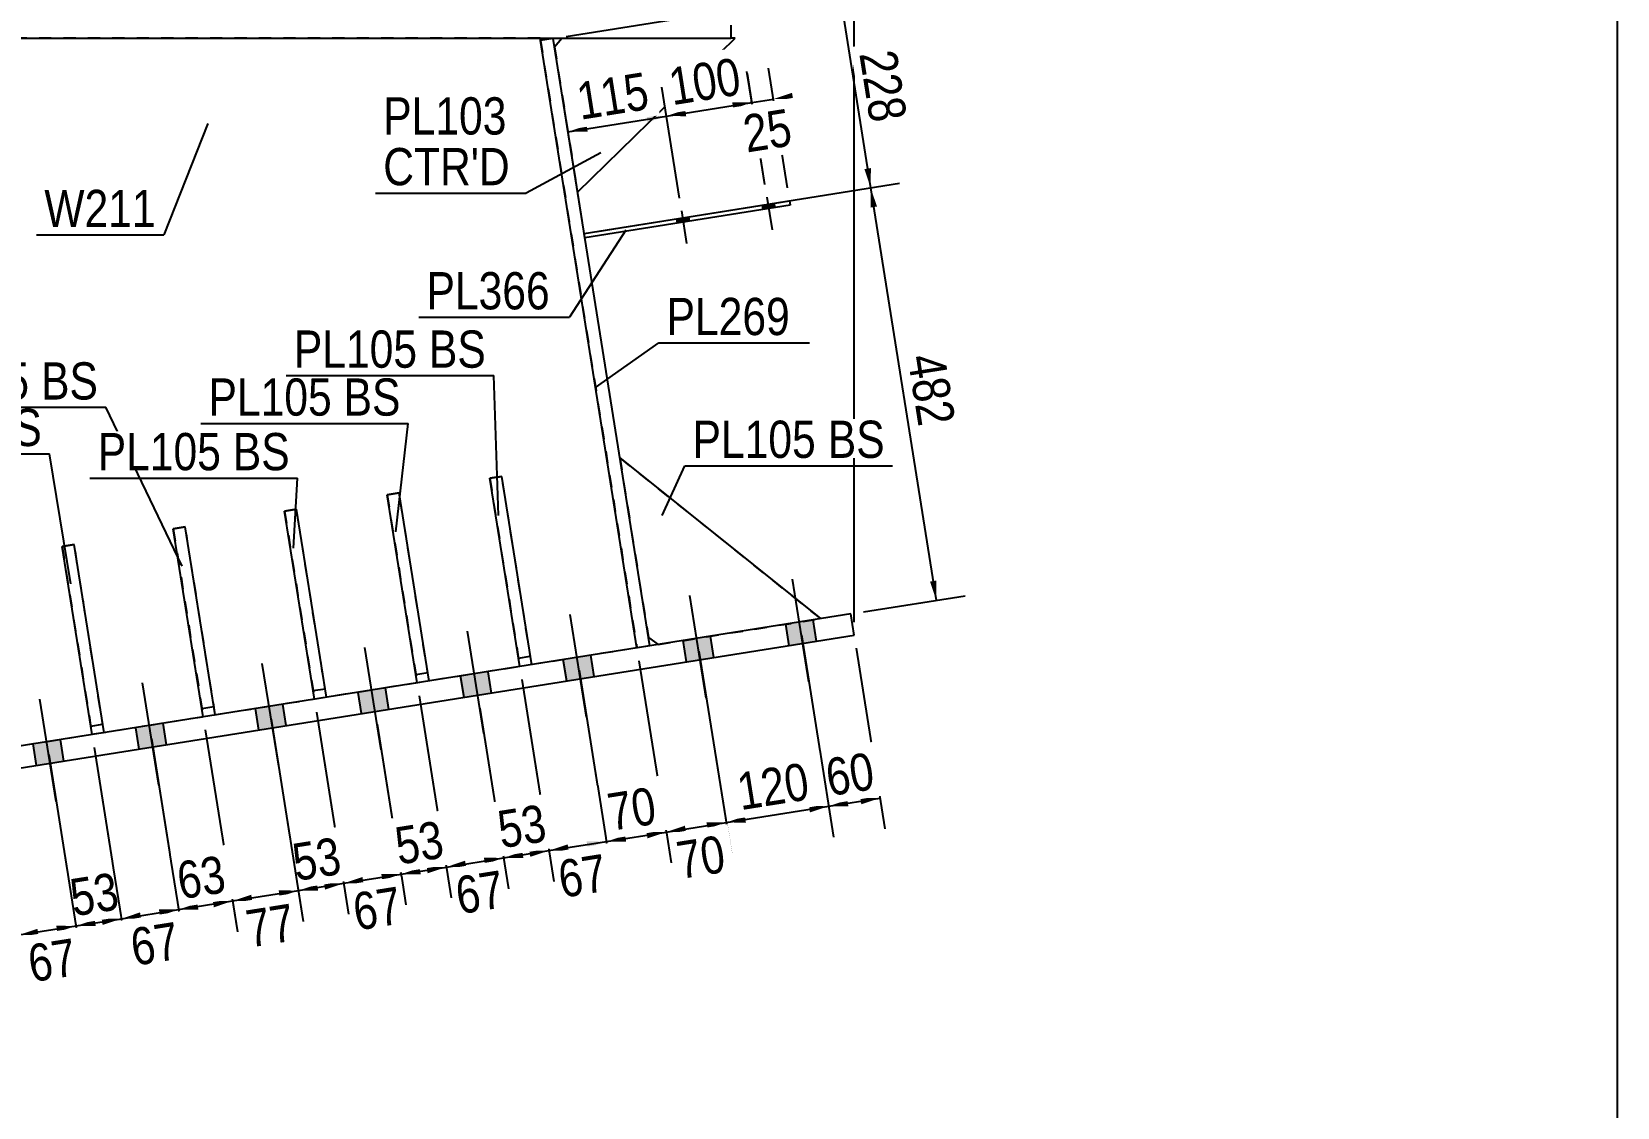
# Model space of a CAD drawing. Header units: millimetres. Extents: x -281 to 121, y -189 to 88.
# Drawn here: x -0.7 to 121.3, y -52.3 to 30.5 of the extents above; entities that cross this region are included whole.
import ezdxf

# ---------------------------------------------------------------- set-up
doc = ezdxf.new("R2010")
doc.units = ezdxf.units.MM
doc.linetypes.add('DXK_LINE_DOT1', pattern=[1.8814, 0.9407, -0.9407])
doc.styles.add('Arial Narrow', font='ARIALN.TTF', dxfattribs={"height": 0.2})

# ---------------------------------------------------------------- blocks, each defined once
blk = doc.blocks.new('Unknown-627303065-1211')
at = {"color": 5, "linetype": 'Continuous'}
blk.add_line((121.32, -189.44), (121.32, 87.56), dxfattribs=at)
blk = doc.blocks.new('Part-627303065-1892 - 1661')
at = {"color": 2, "linetype": 'Continuous'}
for p, q in [((18.72, -6.38), (19.64, -6.23)), ((21.03, -20.86), (18.72, -6.38)), ((21.95, -20.71), (19.64, -6.23))]:
    blk.add_line(p, q, dxfattribs=at)
blk = doc.blocks.new('Part-627303065-2165 - 1661')
at = {"color": 2, "linetype": 'Continuous'}
for p, q in [((39.5, 29.34), (40.07, 30)), ((41.28, 18.15), (53.4, 30)), ((53.4, 30), (53.08, 30))]:
    blk.add_line(p, q, dxfattribs=at)
at = {"color": 7, "linetype": 'DXK_LINE_DOT1'}
for p, q in [((39.5, 29.34), (41.28, 18.15)), ((40.07, 30), (53.08, 30))]:
    blk.add_line(p, q, dxfattribs=at)
blk = doc.blocks.new('Part-627303065-2241 - 1661')
at = {"color": 2, "linetype": 'Continuous'}
for p in [(53.08, 31), (-64.17, 30)]:
    blk.add_line(p, (53.08, 30), dxfattribs=at)
blk = doc.blocks.new('Bolt-627303065-1715 - 1661')
at = {"linetype": 'Continuous'}
for points in [[(59.41, -14.76), (57.3, -15.09), (57.56, -16.74), (59.67, -16.4)], [(59.41, -14.76), (57.3, -15.09), (57.56, -16.74), (59.67, -16.4)], [(59.41, -14.76), (57.3, -15.09), (57.56, -16.74), (59.67, -16.4)], [(59.41, -14.76), (57.3, -15.09), (57.56, -16.74), (59.67, -16.4)], [(51.51, -16.01), (49.4, -16.35), (49.66, -17.99), (51.77, -17.66)], [(51.51, -16.01), (49.4, -16.35), (49.66, -17.99), (51.77, -17.66)], [(51.51, -16.01), (49.4, -16.35), (49.66, -17.99), (51.77, -17.66)], [(51.51, -16.01), (49.4, -16.35), (49.66, -17.99), (51.77, -17.66)], [(42.29, -17.48), (40.18, -17.81), (40.45, -19.46), (42.55, -19.12)], [(42.29, -17.48), (40.18, -17.81), (40.45, -19.46), (42.55, -19.12)], [(42.29, -17.48), (40.18, -17.81), (40.45, -19.46), (42.55, -19.12)], [(42.29, -17.48), (40.18, -17.81), (40.45, -19.46), (42.55, -19.12)], [(34.39, -18.74), (32.28, -19.07), (32.55, -20.72), (34.65, -20.38)], [(34.39, -18.74), (32.28, -19.07), (32.55, -20.72), (34.65, -20.38)], [(34.39, -18.74), (32.28, -19.07), (32.55, -20.72), (34.65, -20.38)], [(34.39, -18.74), (32.28, -19.07), (32.55, -20.72), (34.65, -20.38)], [(26.49, -19.99), (24.38, -20.33), (24.65, -21.97), (26.75, -21.64)], [(26.49, -19.99), (24.38, -20.33), (24.65, -21.97), (26.75, -21.64)], [(26.49, -19.99), (24.38, -20.33), (24.65, -21.97), (26.75, -21.64)], [(26.49, -19.99), (24.38, -20.33), (24.65, -21.97), (26.75, -21.64)], [(18.59, -21.25), (16.48, -21.58), (16.74, -23.23), (18.85, -22.89)], [(18.59, -21.25), (16.48, -21.58), (16.74, -23.23), (18.85, -22.89)], [(18.59, -21.25), (16.48, -21.58), (16.74, -23.23), (18.85, -22.89)], [(18.59, -21.25), (16.48, -21.58), (16.74, -23.23), (18.85, -22.89)], [(9.37, -22.71), (7.27, -23.05), (7.53, -24.69), (9.63, -24.36)], [(9.37, -22.71), (7.27, -23.05), (7.53, -24.69), (9.63, -24.36)], [(9.37, -22.71), (7.27, -23.05), (7.53, -24.69), (9.63, -24.36)], [(9.37, -22.71), (7.27, -23.05), (7.53, -24.69), (9.63, -24.36)], [(1.47, -23.97), (-0.64, -24.3), (-0.37, -25.95), (1.73, -25.62)], [(1.47, -23.97), (-0.64, -24.3), (-0.37, -25.95), (1.73, -25.62)], [(1.47, -23.97), (-0.64, -24.3), (-0.37, -25.95), (1.73, -25.62)], [(1.47, -23.97), (-0.64, -24.3), (-0.37, -25.95), (1.73, -25.62)], [(-6.43, -25.23), (-8.54, -25.56), (-8.27, -27.21), (-6.17, -26.87)], [(-6.43, -25.23), (-8.54, -25.56), (-8.27, -27.21), (-6.17, -26.87)], [(-6.43, -25.23), (-8.54, -25.56), (-8.27, -27.21), (-6.17, -26.87)], [(-6.43, -25.23), (-8.54, -25.56), (-8.27, -27.21), (-6.17, -26.87)], [(-14.33, -26.48), (-16.44, -26.82), (-16.18, -28.46), (-14.07, -28.13)], [(-14.33, -26.48), (-16.44, -26.82), (-16.18, -28.46), (-14.07, -28.13)], [(-14.33, -26.48), (-16.44, -26.82), (-16.18, -28.46), (-14.07, -28.13)], [(-14.33, -26.48), (-16.44, -26.82), (-16.18, -28.46), (-14.07, -28.13)], [(-23.55, -27.95), (-25.65, -28.28), (-25.39, -29.93), (-23.29, -29.59)], [(-23.55, -27.95), (-25.65, -28.28), (-25.39, -29.93), (-23.29, -29.59)], [(-23.55, -27.95), (-25.65, -28.28), (-25.39, -29.93), (-23.29, -29.59)], [(-23.55, -27.95), (-25.65, -28.28), (-25.39, -29.93), (-23.29, -29.59)], [(-31.45, -29.2), (-33.56, -29.54), (-33.29, -31.19), (-31.19, -30.85)], [(-31.45, -29.2), (-33.56, -29.54), (-33.29, -31.19), (-31.19, -30.85)], [(-31.45, -29.2), (-33.56, -29.54), (-33.29, -31.19), (-31.19, -30.85)], [(-31.45, -29.2), (-33.56, -29.54), (-33.29, -31.19), (-31.19, -30.85)]]:
    blk.add_hatch(color=3, dxfattribs=at).paths.add_polyline_path(points)
at = {"color": 3, "linetype": 'Continuous'}
for p, q in [((59.09, -19.52), (57.83, -11.63)), ((59.09, -19.52), (57.83, -11.63)), ((59.09, -19.52), (57.83, -11.63)), ((59.09, -19.52), (57.83, -11.63)), ((51.19, -20.77), (49.93, -12.89)), ((51.19, -20.77), (49.93, -12.89)), ((51.19, -20.77), (49.93, -12.89)), ((51.19, -20.77), (49.93, -12.89)), ((41.97, -22.24), (40.71, -14.35)), ((41.97, -22.24), (40.71, -14.35)), ((41.97, -22.24), (40.71, -14.35)), ((41.97, -22.24), (40.71, -14.35)), ((34.07, -23.49), (32.81, -15.61)), ((34.07, -23.49), (32.81, -15.61)), ((34.07, -23.49), (32.81, -15.61)), ((34.07, -23.49), (32.81, -15.61)), ((57.56, -16.74), (57.3, -15.09)), ((57.56, -16.74), (57.3, -15.09)), ((57.56, -16.74), (57.3, -15.09)), ((57.56, -16.74), (57.3, -15.09)), ((59.67, -16.4), (59.41, -14.76)), ((59.67, -16.4), (59.41, -14.76)), ((59.67, -16.4), (59.41, -14.76)), ((59.67, -16.4), (59.41, -14.76)), ((26.17, -24.75), (24.91, -16.87)), ((26.17, -24.75), (24.91, -16.87)), ((26.17, -24.75), (24.91, -16.87)), ((26.17, -24.75), (24.91, -16.87)), ((49.66, -17.99), (49.4, -16.35)), ((49.66, -17.99), (49.4, -16.35)), ((49.66, -17.99), (49.4, -16.35)), ((49.66, -17.99), (49.4, -16.35)), ((51.77, -17.66), (51.51, -16.01)), ((51.77, -17.66), (51.51, -16.01)), ((51.77, -17.66), (51.51, -16.01)), ((51.77, -17.66), (51.51, -16.01)), ((18.27, -26.01), (17.01, -18.12)), ((18.27, -26.01), (17.01, -18.12)), ((18.27, -26.01), (17.01, -18.12)), ((18.27, -26.01), (17.01, -18.12)), ((40.45, -19.46), (40.18, -17.81)), ((40.45, -19.46), (40.18, -17.81)), ((40.45, -19.46), (40.18, -17.81)), ((40.45, -19.46), (40.18, -17.81)), ((42.55, -19.12), (42.29, -17.48)), ((42.55, -19.12), (42.29, -17.48)), ((42.55, -19.12), (42.29, -17.48)), ((42.55, -19.12), (42.29, -17.48)), ((32.55, -20.72), (32.28, -19.07)), ((32.55, -20.72), (32.28, -19.07)), ((32.55, -20.72), (32.28, -19.07)), ((32.55, -20.72), (32.28, -19.07)), ((34.65, -20.38), (34.39, -18.74)), ((34.65, -20.38), (34.39, -18.74)), ((34.65, -20.38), (34.39, -18.74)), ((34.65, -20.38), (34.39, -18.74)), ((9.05, -27.47), (7.8, -19.59)), ((9.05, -27.47), (7.8, -19.59)), ((9.05, -27.47), (7.8, -19.59)), ((9.05, -27.47), (7.8, -19.59)), ((24.65, -21.97), (24.38, -20.33)), ((24.65, -21.97), (24.38, -20.33)), ((24.65, -21.97), (24.38, -20.33)), ((24.65, -21.97), (24.38, -20.33)), ((26.75, -21.64), (26.49, -19.99)), ((26.75, -21.64), (26.49, -19.99)), ((26.75, -21.64), (26.49, -19.99)), ((26.75, -21.64), (26.49, -19.99)), ((1.15, -28.73), (-0.11, -20.85)), ((1.15, -28.73), (-0.11, -20.85)), ((1.15, -28.73), (-0.11, -20.85)), ((1.15, -28.73), (-0.11, -20.85)), ((16.74, -23.23), (16.48, -21.58)), ((16.74, -23.23), (16.48, -21.58)), ((16.74, -23.23), (16.48, -21.58)), ((16.74, -23.23), (16.48, -21.58)), ((18.85, -22.89), (18.59, -21.25)), ((18.85, -22.89), (18.59, -21.25)), ((18.85, -22.89), (18.59, -21.25)), ((18.85, -22.89), (18.59, -21.25)), ((-6.75, -29.99), (-8.01, -22.1)), ((-6.75, -29.99), (-8.01, -22.1)), ((-6.75, -29.99), (-8.01, -22.1)), ((-6.75, -29.99), (-8.01, -22.1)), ((7.53, -24.69), (7.27, -23.05)), ((7.53, -24.69), (7.27, -23.05)), ((7.53, -24.69), (7.27, -23.05)), ((7.53, -24.69), (7.27, -23.05)), ((9.63, -24.36), (9.37, -22.71)), ((9.63, -24.36), (9.37, -22.71)), ((9.63, -24.36), (9.37, -22.71)), ((9.63, -24.36), (9.37, -22.71)), ((-14.65, -31.24), (-15.91, -23.36)), ((-14.65, -31.24), (-15.91, -23.36)), ((-14.65, -31.24), (-15.91, -23.36)), ((-14.65, -31.24), (-15.91, -23.36)), ((-0.37, -25.95), (-0.64, -24.3)), ((-0.37, -25.95), (-0.64, -24.3)), ((-0.37, -25.95), (-0.64, -24.3)), ((-0.37, -25.95), (-0.64, -24.3)), ((1.73, -25.62), (1.47, -23.97)), ((1.73, -25.62), (1.47, -23.97)), ((1.73, -25.62), (1.47, -23.97)), ((1.73, -25.62), (1.47, -23.97)), ((-23.87, -32.71), (-25.12, -24.82)), ((-23.87, -32.71), (-25.12, -24.82)), ((-23.87, -32.71), (-25.12, -24.82)), ((-23.87, -32.71), (-25.12, -24.82)), ((-8.27, -27.21), (-8.54, -25.56)), ((-8.27, -27.21), (-8.54, -25.56)), ((-8.27, -27.21), (-8.54, -25.56)), ((-8.27, -27.21), (-8.54, -25.56)), ((-6.17, -26.87), (-6.43, -25.23)), ((-6.17, -26.87), (-6.43, -25.23)), ((-6.17, -26.87), (-6.43, -25.23)), ((-6.17, -26.87), (-6.43, -25.23)), ((-31.77, -33.96), (-33.03, -26.08)), ((-31.77, -33.96), (-33.03, -26.08)), ((-31.77, -33.96), (-33.03, -26.08)), ((-31.77, -33.96), (-33.03, -26.08)), ((-16.18, -28.46), (-16.44, -26.82)), ((-16.18, -28.46), (-16.44, -26.82)), ((-16.18, -28.46), (-16.44, -26.82)), ((-16.18, -28.46), (-16.44, -26.82)), ((-14.07, -28.13), (-14.33, -26.48)), ((-14.07, -28.13), (-14.33, -26.48)), ((-14.07, -28.13), (-14.33, -26.48)), ((-14.07, -28.13), (-14.33, -26.48)), ((-23.29, -29.59), (-23.55, -27.95)), ((-23.29, -29.59), (-23.55, -27.95)), ((-23.29, -29.59), (-23.55, -27.95)), ((-23.29, -29.59), (-23.55, -27.95)), ((-31.19, -30.85), (-31.45, -29.2)), ((-31.19, -30.85), (-31.45, -29.2)), ((-31.19, -30.85), (-31.45, -29.2)), ((-31.19, -30.85), (-31.45, -29.2)), ((-25.39, -29.93), (-25.65, -28.28)), ((-25.39, -29.93), (-25.65, -28.28)), ((-25.39, -29.93), (-25.65, -28.28)), ((-25.39, -29.93), (-25.65, -28.28)), ((-33.29, -31.19), (-33.56, -29.54)), ((-33.29, -31.19), (-33.56, -29.54)), ((-33.29, -31.19), (-33.56, -29.54)), ((-33.29, -31.19), (-33.56, -29.54))]:
    blk.add_line(p, q, dxfattribs=at)
blk = doc.blocks.new('Part-627303065-1907 - 1661')
at = {"color": 7, "linetype": 'DXK_LINE_DOT1'}
for p, q in [((35.45, -3.72), (34.52, -3.86)), ((34.52, -3.86), (36.83, -18.35)), ((37.75, -18.2), (35.45, -3.72)), ((36.72, -17.69), (37.64, -17.54))]:
    blk.add_line(p, q, dxfattribs=at)
blk = doc.blocks.new('Part-627303065-1720 - 1661')
at = {"color": 2, "linetype": 'Continuous'}
for p, q in [((-36.45, -30), (-36.45, 30)), ((38.42, 29.82), (38.39, 30))]:
    blk.add_line(p, q, dxfattribs=at)
at = {"color": 7, "linetype": 'DXK_LINE_DOT1'}
for p, q in [((38.39, 30), (-36.45, 30)), ((38.42, 29.82), (45.85, -16.91)), ((45.85, -16.91), (-36.45, -30))]:
    blk.add_line(p, q, dxfattribs=at)
blk = doc.blocks.new('Part-627303065-1877 - 1661')
at = {"color": 7, "linetype": 'DXK_LINE_DOT1'}
for p, q in [((11.08, -7.59), (10.16, -7.74)), ((10.16, -7.74), (12.47, -22.22)), ((13.39, -22.07), (11.08, -7.59)), ((12.36, -21.56), (13.28, -21.42))]:
    blk.add_line(p, q, dxfattribs=at)
blk = doc.blocks.new('Part-627303065-1786 - 1661')
at = {"color": 7, "linetype": 'DXK_LINE_DOT1'}
for p, q in [((60, -14.66), (44.53, -2.27)), ((44.53, -2.27), (46.73, -16.1)), ((47.49, -16.65), (60, -14.66)), ((46.73, -16.1), (47.49, -16.65))]:
    blk.add_line(p, q, dxfattribs=at)
blk = doc.blocks.new('Part-627303065-1808 - 1661')
at = {"color": 2, "linetype": 'Continuous'}
for p, q in [((60, -14.66), (44.53, -2.27)), ((46.73, -16.1), (47.49, -16.65))]:
    blk.add_line(p, q, dxfattribs=at)
blk = doc.blocks.new('Part-627303065-1872 - 1661')
at = {"color": 2, "linetype": 'Continuous'}
for p, q in [((1.6, -9.1), (2.53, -8.95)), ((3.91, -23.58), (1.6, -9.1)), ((4.83, -23.44), (2.53, -8.95))]:
    blk.add_line(p, q, dxfattribs=at)
blk = doc.blocks.new('Part-627303065-1867 - 1661')
at = {"color": 7, "linetype": 'DXK_LINE_DOT1'}
for p, q in [((2.53, -8.95), (1.6, -9.1)), ((1.6, -9.1), (3.91, -23.58)), ((4.83, -23.44), (2.53, -8.95)), ((3.8, -22.92), (4.72, -22.78))]:
    blk.add_line(p, q, dxfattribs=at)
blk = doc.blocks.new('Part-627303065-1882 - 1661')
at = {"color": 2, "linetype": 'Continuous'}
for p, q in [((10.16, -7.74), (11.08, -7.59)), ((12.47, -22.22), (10.16, -7.74)), ((13.39, -22.07), (11.08, -7.59))]:
    blk.add_line(p, q, dxfattribs=at)
blk = doc.blocks.new('Part-627303065-1887 - 1661')
at = {"color": 7, "linetype": 'DXK_LINE_DOT1'}
for p, q in [((19.64, -6.23), (18.72, -6.38)), ((18.72, -6.38), (21.03, -20.86)), ((21.95, -20.71), (19.64, -6.23)), ((20.92, -20.2), (21.84, -20.06))]:
    blk.add_line(p, q, dxfattribs=at)
blk = doc.blocks.new('Part-627303065-1897 - 1661')
at = {"color": 7, "linetype": 'DXK_LINE_DOT1'}
for p, q in [((27.54, -4.97), (26.62, -5.12)), ((26.62, -5.12), (28.93, -19.6)), ((29.85, -19.46), (27.54, -4.97)), ((28.82, -18.95), (29.74, -18.8))]:
    blk.add_line(p, q, dxfattribs=at)
blk = doc.blocks.new('Part-627303065-1902 - 1661')
at = {"color": 2, "linetype": 'Continuous'}
for p, q in [((26.62, -5.12), (27.54, -4.97)), ((28.93, -19.6), (26.62, -5.12)), ((29.85, -19.46), (27.54, -4.97))]:
    blk.add_line(p, q, dxfattribs=at)
blk = doc.blocks.new('Part-627303065-1912 - 1661')
at = {"color": 2, "linetype": 'Continuous'}
for p, q in [((34.52, -3.86), (35.45, -3.72)), ((36.83, -18.35), (34.52, -3.86)), ((37.75, -18.2), (35.45, -3.72))]:
    blk.add_line(p, q, dxfattribs=at)
blk = doc.blocks.new('Part-627303065-2136 - 1661')
at = {"color": 2, "linetype": 'Continuous'}
for p, q in [((62.31, -14.3), (-36.45, -30)), ((62.57, -15.94), (62.31, -14.3)), ((-36.19, -31.65), (62.57, -15.94)), ((-36.45, -30), (-36.19, -31.65))]:
    blk.add_line(p, q, dxfattribs=at)
blk = doc.blocks.new('Part-627303065-2187 - 1661')
at = {"color": 2, "linetype": 'Continuous'}
for p, q in [((39.4, 29.98), (38.42, 29.82)), ((45.85, -16.91), (38.42, 29.82)), ((46.83, -16.76), (39.4, 29.98))]:
    blk.add_line(p, q, dxfattribs=at)
at = {"color": 7, "linetype": 'DXK_LINE_DOT1'}
blk.add_line((46.83, -16.76), (45.85, -16.91), dxfattribs=at)
blk = doc.blocks.new('Part-627303065-11982 - 1661')
at = {"color": 2, "linetype": 'Continuous'}
for p, q in [((41.79, 14.98), (57.59, 17.49)), ((57.64, 17.16), (41.84, 14.65)), ((57.59, 17.49), (57.64, 17.16))]:
    blk.add_line(p, q, dxfattribs=at)
at = {"color": 7, "linetype": 'DXK_LINE_DOT1'}
blk.add_line((41.84, 14.65), (41.79, 14.98), dxfattribs=at)
blk = doc.blocks.new('Bolt-627303065-11983 - 1661')
at = {"linetype": 'Continuous'}
for points in [[(55.53, 16.83), (56.46, 16.98), (56.4, 17.31), (55.48, 17.16)], [(55.53, 16.83), (56.46, 16.98), (56.4, 17.31), (55.48, 17.16)], [(48.95, 15.78), (49.87, 15.93), (49.82, 16.26), (48.9, 16.11)], [(48.95, 15.78), (49.87, 15.93), (49.82, 16.26), (48.9, 16.11)]]:
    blk.add_hatch(color=3, dxfattribs=at).paths.add_polyline_path(points)
at = {"color": 3, "linetype": 'Continuous'}
for p, q in [((55.48, 17.16), (55.53, 16.83)), ((55.48, 17.16), (55.53, 16.83)), ((55.86, 17.76), (56.26, 15.26)), ((55.86, 17.76), (56.26, 15.26)), ((56.4, 17.31), (56.46, 16.98)), ((56.4, 17.31), (56.46, 16.98)), ((48.9, 16.11), (48.95, 15.78)), ((48.9, 16.11), (48.95, 15.78)), ((49.28, 16.71), (49.67, 14.21)), ((49.28, 16.71), (49.67, 14.21)), ((49.82, 16.26), (49.87, 15.93)), ((49.82, 16.26), (49.87, 15.93))]:
    blk.add_line(p, q, dxfattribs=at)
blk = doc.blocks.new('StraightDimension-627303065-15330 - 1661')
at = {"linetype": 'Continuous'}
for points in [[(63.83, 16.97), (63.84, 18.49), (64.33, 17.05)], [(68.9, -11.73), (68.89, -13.25), (68.41, -11.81)]]:
    blk.add_hatch(color=7, dxfattribs=at).paths.add_polyline_path(points)
at = {"color": 7, "linetype": 'Continuous'}
for p, q in [((42.78, 15.14), (66.07, 18.84)), ((63.84, 18.49), (68.89, -13.25)), ((63.29, -14.14), (71.11, -12.9))]:
    blk.add_line(p, q, dxfattribs=at)
at = {"color": 0}
blk.add_wipeout([(67.04, -0.66), (71.19, 0), (70.14, 6.6), (65.99, 5.94)], dxfattribs=at)
at = {"color": 3, "style": 'Arial Narrow'}
blk.add_text('482', height=2.863, rotation=-80.9647, dxfattribs=at).set_placement((66.68, 5.45))
blk = doc.blocks.new('StraightDimension-627303065-2554 - 1661')
at = {"color": 7, "linetype": 'Continuous'}
blk.add_line((62.57, -14.94), (62.57, 73.92), dxfattribs=at)
blk = doc.blocks.new('StraightDimension-627303065-14900 - 1661')
at = {"linetype": 'Continuous'}
for points in [[(4.19, -38.31), (2.67, -38.3), (4.11, -37.82)], [(4.64, -37.73), (6.16, -37.75), (4.72, -38.23)]]:
    blk.add_hatch(color=7, dxfattribs=at).paths.add_polyline_path(points)
at = {"color": 7, "linetype": 'Continuous'}
for p, q in [((0.57, -25.12), (3.05, -40.67)), ((4.06, -24.57), (6.54, -40.12)), ((2.67, -38.3), (6.16, -37.75))]:
    blk.add_line(p, q, dxfattribs=at)
at = {"color": 0}
blk.add_wipeout([(6.79, -37.49), (6.13, -33.35), (1.33, -34.11), (1.99, -38.26)], dxfattribs=at)
at = {"color": 3, "style": 'Arial Narrow'}
blk.add_text('53', height=2.863, rotation=9.0355, dxfattribs=at).set_placement((2.49, -37.57))
blk = doc.blocks.new('StraightDimension-627303065-14895 - 1661')
at = {"linetype": 'Continuous'}
for points in [[(24.8, -35.03), (23.28, -35.02), (24.72, -34.54)], [(26.17, -34.31), (27.69, -34.32), (26.25, -34.8)]]:
    blk.add_hatch(color=7, dxfattribs=at).paths.add_polyline_path(points)
at = {"color": 7, "linetype": 'Continuous'}
for p, q in [((21.18, -21.85), (23.63, -37.25)), ((25.86, -22.79), (28.04, -36.54)), ((23.28, -35.02), (27.69, -34.32))]:
    blk.add_line(p, q, dxfattribs=at)
at = {"color": 0}
blk.add_wipeout([(28.56, -38.59), (27.9, -34.44), (23.11, -35.2), (23.77, -39.35)], dxfattribs=at)
at = {"color": 3, "style": 'Arial Narrow'}
blk.add_text('67', height=2.863, rotation=9.0355, dxfattribs=at).set_placement((24.27, -38.66))
blk = doc.blocks.new('StraightDimension-627303065-14893 - 1661')
at = {"linetype": 'Continuous'}
for points in [[(32.7, -33.78), (31.18, -33.77), (32.62, -33.28)], [(34.07, -33.05), (35.59, -33.07), (34.15, -33.55)]]:
    blk.add_hatch(color=7, dxfattribs=at).paths.add_polyline_path(points)
at = {"color": 7, "linetype": 'Continuous'}
for p, q in [((29.08, -20.59), (31.53, -35.99)), ((33.76, -21.54), (35.94, -35.29)), ((31.18, -33.77), (35.59, -33.07))]:
    blk.add_line(p, q, dxfattribs=at)
at = {"color": 0}
blk.add_wipeout([(36.47, -37.33), (35.81, -33.18), (31.01, -33.95), (31.67, -38.09)], dxfattribs=at)
at = {"color": 3, "style": 'Arial Narrow'}
blk.add_text('67', height=2.863, rotation=9.0355, dxfattribs=at).set_placement((32.17, -37.41))
blk = doc.blocks.new('StraightDimension-627303065-14901 - 1661')
at = {"linetype": 'Continuous'}
for points in [[(-0.22, -39.01), (-1.74, -39), (-0.3, -38.52)], [(1.15, -38.29), (2.67, -38.3), (1.23, -38.78)]]:
    blk.add_hatch(color=7, dxfattribs=at).paths.add_polyline_path(points)
at = {"color": 7, "linetype": 'Continuous'}
for p, q in [((0.57, -25.12), (3.02, -40.52)), ((-3.84, -25.83), (-1.39, -41.22)), ((-1.74, -39), (2.67, -38.3))]:
    blk.add_line(p, q, dxfattribs=at)
at = {"color": 0}
blk.add_wipeout([(3.55, -42.57), (2.89, -38.42), (-1.91, -39.18), (-1.25, -43.33)], dxfattribs=at)
at = {"color": 3, "style": 'Arial Narrow'}
blk.add_text('67', height=2.863, rotation=9.0355, dxfattribs=at).set_placement((-0.75, -42.64))
blk = doc.blocks.new('StraightDimension-627303065-14887 - 1661')
at = {"linetype": 'Continuous'}
for points in [[(62.13, -29.1), (60.61, -29.09), (62.05, -28.6)], [(63.04, -28.45), (64.56, -28.46), (63.12, -28.94)]]:
    blk.add_hatch(color=7, dxfattribs=at).paths.add_polyline_path(points)
at = {"color": 7, "linetype": 'Continuous'}
for p, q in [((58.51, -15.91), (60.99, -31.46)), ((62.73, -16.93), (64.94, -30.83)), ((60.61, -29.09), (64.56, -28.46))]:
    blk.add_line(p, q, dxfattribs=at)
at = {"color": 0}
blk.add_wipeout([(64.96, -28.24), (64.3, -24.1), (59.5, -24.86), (60.16, -29.01)], dxfattribs=at)
at = {"color": 3, "style": 'Arial Narrow'}
blk.add_text('60', height=2.863, rotation=9.0355, dxfattribs=at).set_placement((60.66, -28.32))
blk = doc.blocks.new('StraightDimension-627303065-15287 - 1661')
at = {"linetype": 'Continuous'}
for points in [[(49.64, 24), (48.12, 24.01), (49.56, 24.49)], [(53.18, 25.07), (54.7, 25.06), (53.26, 24.57)]]:
    blk.add_hatch(color=7, dxfattribs=at).paths.add_polyline_path(points)
at = {"color": 7, "linetype": 'Continuous'}
for p, q in [((55.7, 18.75), (54.35, 27.28)), ((49.12, 17.7), (47.76, 26.23)), ((48.12, 24.01), (54.7, 25.06))]:
    blk.add_line(p, q, dxfattribs=at)
at = {"color": 0}
blk.add_wipeout([(54.68, 25.21), (54.02, 29.35), (47.42, 28.31), (48.08, 24.16)], dxfattribs=at)
at = {"color": 3, "style": 'Arial Narrow'}
blk.add_text('100', height=2.863, rotation=9.0355, dxfattribs=at).set_placement((48.58, 24.84))
blk = doc.blocks.new('StraightDimension-627303065-14888 - 1661')
at = {"linetype": 'Continuous'}
for points in [[(59.09, -29.08), (60.61, -29.09), (59.17, -29.57)], [(54.24, -30.35), (52.72, -30.34), (54.16, -29.86)]]:
    blk.add_hatch(color=7, dxfattribs=at).paths.add_polyline_path(points)
at = {"color": 7, "linetype": 'Continuous'}
for p, q in [((58.51, -15.91), (60.99, -31.46)), ((50.62, -17.17), (53.1, -32.71)), ((52.72, -30.34), (60.61, -29.09))]:
    blk.add_line(p, q, dxfattribs=at)
at = {"color": 0}
blk.add_wipeout([(59.94, -29.04), (59.28, -24.89), (52.68, -25.94), (53.34, -30.09)], dxfattribs=at)
at = {"color": 3, "style": 'Arial Narrow'}
blk.add_text('120', height=2.863, rotation=9.0355, dxfattribs=at).set_placement((53.84, -29.4))
blk = doc.blocks.new('StraightDimension-627303065-14889 - 1661')
at = {"linetype": 'Continuous'}
for points in [[(51.2, -30.33), (52.72, -30.34), (51.28, -30.82)], [(49.62, -31.09), (48.1, -31.08), (49.54, -30.59)]]:
    blk.add_hatch(color=7, dxfattribs=at).paths.add_polyline_path(points)
at = {"color": 7, "linetype": 'Continuous'}
for p, q in [((46, -17.9), (48.45, -33.3)), ((50.62, -17.17), (53.07, -32.56)), ((48.1, -31.08), (52.72, -30.34))]:
    blk.add_line(p, q, dxfattribs=at)
at = {"color": 0}
blk.add_wipeout([(53.49, -34.62), (52.83, -30.48), (48.03, -31.24), (48.69, -35.39)], dxfattribs=at)
at = {"color": 3, "style": 'Arial Narrow'}
blk.add_text('70', height=2.863, rotation=9.0355, dxfattribs=at).set_placement((49.19, -34.7))
blk = doc.blocks.new('StraightDimension-627303065-14890 - 1661')
at = {"linetype": 'Continuous'}
for points in [[(45.02, -31.82), (43.5, -31.81), (44.94, -31.33)], [(46.58, -31.06), (48.1, -31.08), (46.66, -31.56)]]:
    blk.add_hatch(color=7, dxfattribs=at).paths.add_polyline_path(points)
at = {"color": 7, "linetype": 'Continuous'}
for p, q in [((46, -17.9), (48.48, -33.45)), ((41.4, -18.63), (43.87, -34.18)), ((43.5, -31.81), (48.1, -31.08))]:
    blk.add_line(p, q, dxfattribs=at)
at = {"color": 0}
blk.add_wipeout([(48.17, -30.91), (47.51, -26.76), (42.72, -27.53), (43.38, -31.68)], dxfattribs=at)
at = {"color": 3, "style": 'Arial Narrow'}
blk.add_text('70', height=2.863, rotation=9.0355, dxfattribs=at).set_placement((43.87, -30.99))
blk = doc.blocks.new('StraightDimension-627303065-14891 - 1661')
at = {"linetype": 'Continuous'}
for points in [[(40.6, -32.52), (39.08, -32.51), (40.52, -32.03)], [(41.97, -31.8), (43.5, -31.81), (42.05, -32.29)]]:
    blk.add_hatch(color=7, dxfattribs=at).paths.add_polyline_path(points)
at = {"color": 7, "linetype": 'Continuous'}
for p, q in [((36.98, -19.34), (39.43, -34.73)), ((41.4, -18.63), (43.85, -34.03)), ((39.08, -32.51), (43.5, -31.81))]:
    blk.add_line(p, q, dxfattribs=at)
at = {"color": 0}
blk.add_wipeout([(44.37, -36.07), (43.71, -31.93), (38.91, -32.69), (39.57, -36.84)], dxfattribs=at)
at = {"color": 3, "style": 'Arial Narrow'}
blk.add_text('67', height=2.863, rotation=9.0355, dxfattribs=at).set_placement((40.07, -36.15))
blk = doc.blocks.new('StraightDimension-627303065-14892 - 1661')
at = {"linetype": 'Continuous'}
for points in [[(37.11, -33.08), (35.59, -33.07), (37.03, -32.58)], [(37.56, -32.5), (39.08, -32.51), (37.64, -32.99)]]:
    blk.add_hatch(color=7, dxfattribs=at).paths.add_polyline_path(points)
at = {"color": 7, "linetype": 'Continuous'}
for p, q in [((36.98, -19.34), (39.46, -34.88)), ((33.76, -21.54), (35.97, -35.44)), ((35.59, -33.07), (39.08, -32.51))]:
    blk.add_line(p, q, dxfattribs=at)
at = {"color": 0}
blk.add_wipeout([(39.71, -32.26), (39.05, -28.11), (34.25, -28.87), (34.91, -33.02)], dxfattribs=at)
at = {"color": 3, "style": 'Arial Narrow'}
blk.add_text('53', height=2.863, rotation=9.0355, dxfattribs=at).set_placement((35.41, -32.33))
blk = doc.blocks.new('StraightDimension-627303065-14894 - 1661')
at = {"linetype": 'Continuous'}
for points in [[(29.21, -34.33), (27.69, -34.32), (29.13, -33.84)], [(29.66, -33.76), (31.18, -33.77), (29.74, -34.25)]]:
    blk.add_hatch(color=7, dxfattribs=at).paths.add_polyline_path(points)
at = {"color": 7, "linetype": 'Continuous'}
for p, q in [((29.08, -20.59), (31.56, -36.14)), ((25.86, -22.79), (28.07, -36.69)), ((27.69, -34.32), (31.18, -33.77))]:
    blk.add_line(p, q, dxfattribs=at)
at = {"color": 0}
blk.add_wipeout([(31.81, -33.51), (31.15, -29.37), (26.35, -30.13), (27.01, -34.28)], dxfattribs=at)
at = {"color": 3, "style": 'Arial Narrow'}
blk.add_text('53', height=2.863, rotation=9.0355, dxfattribs=at).set_placement((27.51, -33.59))
blk = doc.blocks.new('StraightDimension-627303065-14896 - 1661')
at = {"linetype": 'Continuous'}
for points in [[(21.31, -35.59), (19.79, -35.58), (21.23, -35.1)], [(21.76, -35.01), (23.28, -35.02), (21.84, -35.51)]]:
    blk.add_hatch(color=7, dxfattribs=at).paths.add_polyline_path(points)
at = {"color": 7, "linetype": 'Continuous'}
for p, q in [((21.18, -21.85), (23.65, -37.39)), ((17.69, -22.4), (20.16, -37.95)), ((19.79, -35.58), (23.28, -35.02))]:
    blk.add_line(p, q, dxfattribs=at)
at = {"color": 0}
blk.add_wipeout([(23.91, -34.77), (23.25, -30.62), (18.45, -31.39), (19.11, -35.53)], dxfattribs=at)
at = {"color": 3, "style": 'Arial Narrow'}
blk.add_text('53', height=2.863, rotation=9.0355, dxfattribs=at).set_placement((19.61, -34.85))
blk = doc.blocks.new('StraightDimension-627303065-14897 - 1661')
at = {"linetype": 'Continuous'}
for points in [[(16.24, -36.4), (14.72, -36.38), (16.16, -35.9)], [(18.27, -35.57), (19.79, -35.58), (18.35, -36.06)]]:
    blk.add_hatch(color=7, dxfattribs=at).paths.add_polyline_path(points)
at = {"color": 7, "linetype": 'Continuous'}
for p, q in [((17.69, -22.4), (20.14, -37.8)), ((12.62, -23.21), (15.07, -38.61)), ((14.72, -36.38), (19.79, -35.58))]:
    blk.add_line(p, q, dxfattribs=at)
at = {"color": 0}
blk.add_wipeout([(20.33, -39.9), (19.67, -35.75), (14.88, -36.51), (15.54, -40.66)], dxfattribs=at)
at = {"color": 3, "style": 'Arial Narrow'}
blk.add_text('77', height=2.863, rotation=9.0355, dxfattribs=at).set_placement((16.04, -39.97))
blk = doc.blocks.new('StraightDimension-627303065-14898 - 1661')
at = {"linetype": 'Continuous'}
for points in [[(12.09, -37.06), (10.57, -37.04), (12.01, -36.56)], [(13.2, -36.37), (14.72, -36.38), (13.28, -36.87)]]:
    blk.add_hatch(color=7, dxfattribs=at).paths.add_polyline_path(points)
at = {"color": 7, "linetype": 'Continuous'}
for p, q in [((8.48, -23.87), (10.95, -39.41)), ((12.62, -23.21), (15.1, -38.75)), ((10.57, -37.04), (14.72, -36.38))]:
    blk.add_line(p, q, dxfattribs=at)
at = {"color": 0}
blk.add_wipeout([(15.02, -36.18), (14.36, -32.04), (9.56, -32.8), (10.22, -36.95)], dxfattribs=at)
at = {"color": 3, "style": 'Arial Narrow'}
blk.add_text('63', height=2.863, rotation=9.0355, dxfattribs=at).set_placement((10.72, -36.26))
blk = doc.blocks.new('StraightDimension-627303065-14899 - 1661')
at = {"linetype": 'Continuous'}
for points in [[(7.68, -37.76), (6.16, -37.75), (7.6, -37.26)], [(9.05, -37.03), (10.57, -37.04), (9.13, -37.53)]]:
    blk.add_hatch(color=7, dxfattribs=at).paths.add_polyline_path(points)
at = {"color": 7, "linetype": 'Continuous'}
for p, q in [((8.48, -23.87), (10.92, -39.27)), ((4.06, -24.57), (6.51, -39.97)), ((6.16, -37.75), (10.57, -37.04))]:
    blk.add_line(p, q, dxfattribs=at)
at = {"color": 0}
blk.add_wipeout([(11.45, -41.31), (10.79, -37.16), (5.99, -37.92), (6.65, -42.07)], dxfattribs=at)
at = {"color": 3, "style": 'Arial Narrow'}
blk.add_text('67', height=2.863, rotation=9.0355, dxfattribs=at).set_placement((7.15, -41.38))
blk = doc.blocks.new('StraightDimension-627303065-15286 - 1661')
at = {"linetype": 'Continuous'}
for points in [[(57.87, 25.31), (56.35, 25.32), (57.79, 25.8)], [(53.18, 25.07), (54.7, 25.06), (53.26, 24.57)]]:
    blk.add_hatch(color=7, dxfattribs=at).paths.add_polyline_path(points)
at = {"color": 7, "linetype": 'Continuous'}
for p, q in [((55.7, 18.75), (54.32, 27.43)), ((57.43, 18.48), (55.97, 27.69)), ((54.7, 25.06), (56.35, 25.32))]:
    blk.add_line(p, q, dxfattribs=at)
at = {"color": 0}
blk.add_wipeout([(58.6, 21.27), (57.94, 25.42), (53.15, 24.66), (53.81, 20.51)], dxfattribs=at)
at = {"color": 3, "style": 'Arial Narrow'}
blk.add_text('25', height=2.863, rotation=9.0355, dxfattribs=at).set_placement((54.31, 21.2))
blk = doc.blocks.new('StraightDimension-627303065-15288 - 1661')
at = {"linetype": 'Continuous'}
for points in [[(42.06, 22.8), (40.54, 22.81), (41.99, 23.29)], [(46.59, 24.02), (48.12, 24.01), (46.67, 23.53)]]:
    blk.add_hatch(color=7, dxfattribs=at).paths.add_polyline_path(points)
at = {"color": 7, "linetype": 'Continuous'}
for p, q in [((49.12, 17.7), (47.76, 26.23)), ((41.63, 15.97), (40.19, 25.03)), ((40.54, 22.81), (48.12, 24.01))]:
    blk.add_line(p, q, dxfattribs=at)
at = {"color": 0}
blk.add_wipeout([(47.61, 24.08), (46.95, 28.23), (40.35, 27.18), (41.01, 23.03)], dxfattribs=at)
at = {"color": 3, "style": 'Arial Narrow'}
blk.add_text('115', height=2.863, rotation=9.0355, dxfattribs=at).set_placement((41.5, 23.72))
blk = doc.blocks.new('StraightDimension-627303065-15331 - 1661')
at = {"linetype": 'Continuous'}
for points in [[(61.45, 31.97), (61.46, 33.49), (61.94, 32.04)], [(63.86, 20.01), (63.84, 18.49), (63.36, 19.93)]]:
    blk.add_hatch(color=7, dxfattribs=at).paths.add_polyline_path(points)
at = {"color": 7, "linetype": 'Continuous'}
for p, q in [((40.39, 30.14), (63.68, 33.84)), ((61.46, 33.49), (63.84, 18.49)), ((42.78, 15.14), (66.07, 18.84))]:
    blk.add_line(p, q, dxfattribs=at)
at = {"color": 0}
blk.add_wipeout([(63.32, 22.71), (67.47, 23.37), (66.42, 29.97), (62.28, 29.31)], dxfattribs=at)
at = {"color": 3, "style": 'Arial Narrow'}
blk.add_text('228', height=2.863, rotation=-80.9647, dxfattribs=at).set_placement((62.96, 28.81))
blk = doc.blocks.new('MarkSet-627303065-3039 - 1661')
at = {"color": 0}
for points in [[(28.94, 4.65), (28.94, 7.65), (19.44, 7.65), (19.44, 4.65)], [(34.23, 4.65), (34.23, 7.65), (29.84, 7.65), (29.84, 4.65)]]:
    blk.add_wipeout(points, dxfattribs=at)
for points in [[(28.94, 4.65), (28.94, 7.65), (19.44, 7.65), (19.44, 4.65)], [(34.23, 4.65), (34.23, 7.65), (29.84, 7.65), (29.84, 4.65)]]:
    blk.add_wipeout(points, dxfattribs=at)
at = {"color": 7, "linetype": 'Continuous'}
for p in [(18.84, 4.05), (35.2, -6.73)]:
    blk.add_line(p, (34.83, 4.05), dxfattribs=at)
at = {"color": 3, "style": 'Arial Narrow'}
for s, p in [('PL105', (19.44, 4.65)), ('BS', (29.84, 4.65))]:
    blk.add_text(s, height=2.863, dxfattribs=at).set_placement(p)
blk = doc.blocks.new('Mark-627303065-2161 - 1661')
at = {"color": 7, "linetype": 'Continuous'}
blk.add_line((43.07, 21.19), (37.32, 18.09), dxfattribs=at)
at = {"color": 0}
for points in [[(35.82, 22.59), (35.82, 25.59), (26.32, 25.59), (26.32, 22.59)], [(36.07, 18.69), (36.07, 21.69), (26.32, 21.69), (26.32, 18.69)]]:
    blk.add_wipeout(points, dxfattribs=at)
for points in [[(35.82, 22.59), (35.82, 25.59), (26.32, 25.59), (26.32, 22.59)], [(36.07, 18.69), (36.07, 21.69), (26.32, 21.69), (26.32, 18.69)]]:
    blk.add_wipeout(points, dxfattribs=at)
at = {"color": 7, "linetype": 'Continuous'}
blk.add_line((25.72, 18.09), (37.32, 18.09), dxfattribs=at)
at = {"color": 3, "style": 'Arial Narrow'}
blk.add_text('PL103', height=2.863, dxfattribs=at).set_placement((26.32, 22.59))
at = {"color": 1, "style": 'Arial Narrow'}
blk.add_text("CTR'D", height=2.863, dxfattribs=at).set_placement((26.32, 18.69))
blk = doc.blocks.new('Mark-627303065-1716 - 1661')
at = {"color": 0}
blk.add_wipeout([(8.82, 15.47), (8.82, 18.47), (0.23, 18.47), (0.23, 15.47)], dxfattribs=at)
blk.add_wipeout([(8.82, 15.47), (8.82, 18.47), (0.23, 18.47), (0.23, 15.47)], dxfattribs=at)
at = {"color": 7, "linetype": 'Continuous'}
for p in [(12.81, 23.44), (-0.37, 14.87)]:
    blk.add_line(p, (9.42, 14.87), dxfattribs=at)
at = {"color": 3, "style": 'Arial Narrow'}
blk.add_text('W211', height=2.863, dxfattribs=at).set_placement((0.23, 15.47))
blk = doc.blocks.new('Mark-627303065-2183 - 1661')
at = {"color": 0}
blk.add_wipeout([(57.63, 7.16), (57.63, 10.16), (48.13, 10.16), (48.13, 7.16)], dxfattribs=at)
blk.add_wipeout([(57.63, 7.16), (57.63, 10.16), (48.13, 10.16), (48.13, 7.16)], dxfattribs=at)
at = {"color": 7, "linetype": 'Continuous'}
for p, q in [((42.66, 3.12), (47.53, 6.56)), ((47.53, 6.56), (59.13, 6.56))]:
    blk.add_line(p, q, dxfattribs=at)
at = {"color": 3, "style": 'Arial Narrow'}
blk.add_text('PL269', height=2.863, dxfattribs=at).set_placement((48.13, 7.16))
blk = doc.blocks.new('MarkSet-627303065-3015 - 1661')
at = {"color": 0}
for points in [[(-5.24, -1.38), (-5.24, 1.62), (-14.75, 1.62), (-14.75, -1.38)], [(0.04, -1.38), (0.04, 1.62), (-4.34, 1.62), (-4.34, -1.38)]]:
    blk.add_wipeout(points, dxfattribs=at)
for points in [[(-5.24, -1.38), (-5.24, 1.62), (-14.75, 1.62), (-14.75, -1.38)], [(0.04, -1.38), (0.04, 1.62), (-4.34, 1.62), (-4.34, -1.38)]]:
    blk.add_wipeout(points, dxfattribs=at)
at = {"color": 7, "linetype": 'Continuous'}
for p in [(-15.35, -1.98), (2.28, -11.97)]:
    blk.add_line(p, (0.64, -1.98), dxfattribs=at)
at = {"color": 3, "style": 'Arial Narrow'}
for s, p in [('PL105', (-14.75, -1.38)), ('BS', (-4.34, -1.38))]:
    blk.add_text(s, height=2.863, dxfattribs=at).set_placement(p)
blk = doc.blocks.new('MarkSet-627303065-3021 - 1661')
at = {"color": 0}
for points in [[(-0.92, 2.2), (-0.92, 5.2), (-10.43, 5.2), (-10.43, 2.2)], [(4.36, 2.2), (4.36, 5.2), (-0.02, 5.2), (-0.02, 2.2)]]:
    blk.add_wipeout(points, dxfattribs=at)
for points in [[(-0.92, 2.2), (-0.92, 5.2), (-10.43, 5.2), (-10.43, 2.2)], [(4.36, 2.2), (4.36, 5.2), (-0.02, 5.2), (-0.02, 2.2)]]:
    blk.add_wipeout(points, dxfattribs=at)
at = {"color": 7, "linetype": 'Continuous'}
for p in [(-11.03, 1.6), (10.84, -10.61)]:
    blk.add_line(p, (4.96, 1.6), dxfattribs=at)
at = {"color": 3, "style": 'Arial Narrow'}
for s, p in [('PL105', (-10.43, 2.2)), ('BS', (-0.02, 2.2))]:
    blk.add_text(s, height=2.863, dxfattribs=at).set_placement(p)
blk = doc.blocks.new('MarkSet-627303065-3027 - 1661')
at = {"color": 0}
for points in [[(13.84, -3.24), (13.84, -0.24), (4.34, -0.24), (4.34, -3.24)], [(19.12, -3.24), (19.12, -0.24), (14.74, -0.24), (14.74, -3.24)]]:
    blk.add_wipeout(points, dxfattribs=at)
for points in [[(13.84, -3.24), (13.84, -0.24), (4.34, -0.24), (4.34, -3.24)], [(19.12, -3.24), (19.12, -0.24), (14.74, -0.24), (14.74, -3.24)]]:
    blk.add_wipeout(points, dxfattribs=at)
at = {"color": 7, "linetype": 'Continuous'}
for p in [(3.74, -3.84), (19.4, -9.24)]:
    blk.add_line(p, (19.72, -3.84), dxfattribs=at)
at = {"color": 3, "style": 'Arial Narrow'}
for s, p in [('PL105', (4.34, -3.24)), ('BS', (14.74, -3.24))]:
    blk.add_text(s, height=2.863, dxfattribs=at).set_placement(p)
blk = doc.blocks.new('MarkSet-627303065-3033 - 1661')
at = {"color": 0}
for points in [[(22.37, 0.96), (22.37, 3.96), (12.87, 3.96), (12.87, 0.96)], [(27.65, 0.96), (27.65, 3.96), (23.27, 3.96), (23.27, 0.96)]]:
    blk.add_wipeout(points, dxfattribs=at)
for points in [[(22.37, 0.96), (22.37, 3.96), (12.87, 3.96), (12.87, 0.96)], [(27.65, 0.96), (27.65, 3.96), (23.27, 3.96), (23.27, 0.96)]]:
    blk.add_wipeout(points, dxfattribs=at)
at = {"color": 7, "linetype": 'Continuous'}
for p in [(12.27, 0.36), (27.3, -7.99)]:
    blk.add_line(p, (28.25, 0.36), dxfattribs=at)
at = {"color": 3, "style": 'Arial Narrow'}
for s, p in [('PL105', (12.87, 0.96)), ('BS', (23.27, 0.96))]:
    blk.add_text(s, height=2.863, dxfattribs=at).set_placement(p)
blk = doc.blocks.new('MarkSet-627303065-3062 - 1661')
at = {"color": 0}
for points in [[(59.64, -2.29), (59.64, 0.71), (50.13, 0.71), (50.13, -2.29)], [(64.92, -2.29), (64.92, 0.71), (60.54, 0.71), (60.54, -2.29)]]:
    blk.add_wipeout(points, dxfattribs=at)
for points in [[(59.64, -2.29), (59.64, 0.71), (50.13, 0.71), (50.13, -2.29)], [(64.92, -2.29), (64.92, 0.71), (60.54, 0.71), (60.54, -2.29)]]:
    blk.add_wipeout(points, dxfattribs=at)
at = {"color": 7, "linetype": 'Continuous'}
for p, q in [((47.8, -6.71), (49.53, -2.89)), ((49.53, -2.89), (65.52, -2.89))]:
    blk.add_line(p, q, dxfattribs=at)
at = {"color": 3, "style": 'Arial Narrow'}
for s, p in [('PL105', (50.13, -2.29)), ('BS', (60.54, -2.29))]:
    blk.add_text(s, height=2.863, dxfattribs=at).set_placement(p)
blk = doc.blocks.new('Mark-627303065-11987 - 1661')
at = {"color": 7, "linetype": 'Continuous'}
blk.add_line((44.99, 15.24), (40.66, 8.54), dxfattribs=at)
at = {"color": 0}
blk.add_wipeout([(39.16, 9.14), (39.16, 12.14), (29.65, 12.14), (29.65, 9.14)], dxfattribs=at)
blk.add_wipeout([(39.16, 9.14), (39.16, 12.14), (29.65, 12.14), (29.65, 9.14)], dxfattribs=at)
at = {"color": 7, "linetype": 'Continuous'}
blk.add_line((29.05, 8.54), (40.66, 8.54), dxfattribs=at)
at = {"color": 3, "style": 'Arial Narrow'}
blk.add_text('PL366', height=2.863, dxfattribs=at).set_placement((29.65, 9.14))

msp = doc.modelspace()

# ---------------------------------------------------------------- block references
for name in ['Unknown-627303065-1211', 'Part-627303065-2241 - 1661', 'Part-627303065-1720 - 1661', 'Part-627303065-2187 - 1661', 'Part-627303065-2165 - 1661', 'Part-627303065-11982 - 1661', 'Bolt-627303065-11983 - 1661', 'Part-627303065-1786 - 1661', 'Part-627303065-1808 - 1661', 'Part-627303065-1907 - 1661', 'Part-627303065-1912 - 1661', 'Part-627303065-1897 - 1661', 'Part-627303065-1902 - 1661', 'Part-627303065-1892 - 1661', 'Part-627303065-1887 - 1661', 'Part-627303065-1877 - 1661', 'Part-627303065-1882 - 1661', 'Part-627303065-1872 - 1661', 'Part-627303065-1867 - 1661', 'Bolt-627303065-1715 - 1661', 'Part-627303065-2136 - 1661']:
    msp.add_blockref(name, (0, 0))

# ---------------------------------------------------------------- next in the draw order: block references
for name in ['StraightDimension-627303065-15330 - 1661', 'StraightDimension-627303065-14887 - 1661', 'StraightDimension-627303065-14895 - 1661', 'StraightDimension-627303065-14900 - 1661']:
    msp.add_blockref(name, (0, 0))

# ---------------------------------------------------------------- next in the draw order: block references
for name in ['StraightDimension-627303065-2554 - 1661', 'StraightDimension-627303065-14888 - 1661', 'StraightDimension-627303065-14893 - 1661', 'StraightDimension-627303065-14896 - 1661', 'StraightDimension-627303065-14901 - 1661']:
    msp.add_blockref(name, (0, 0))

# ---------------------------------------------------------------- next in the draw order: block references
for name in ['StraightDimension-627303065-15287 - 1661', 'Mark-627303065-1716 - 1661', 'Mark-627303065-2183 - 1661', 'MarkSet-627303065-3039 - 1661', 'MarkSet-627303065-3015 - 1661', 'MarkSet-627303065-3062 - 1661', 'StraightDimension-627303065-14889 - 1661', 'StraightDimension-627303065-14894 - 1661', 'StraightDimension-627303065-14897 - 1661']:
    msp.add_blockref(name, (0, 0))

# ---------------------------------------------------------------- next in the draw order: block references
for name in ['StraightDimension-627303065-15288 - 1661', 'StraightDimension-627303065-15286 - 1661', 'MarkSet-627303065-3021 - 1661', 'StraightDimension-627303065-14890 - 1661', 'StraightDimension-627303065-14898 - 1661']:
    msp.add_blockref(name, (0, 0))

# ---------------------------------------------------------------- next in the draw order: block references
for name in ['StraightDimension-627303065-15331 - 1661', 'MarkSet-627303065-3027 - 1661', 'StraightDimension-627303065-14891 - 1661', 'StraightDimension-627303065-14899 - 1661']:
    msp.add_blockref(name, (0, 0))

# ---------------------------------------------------------------- next in the draw order: block references
for name in ['Mark-627303065-2161 - 1661', 'Mark-627303065-11987 - 1661', 'MarkSet-627303065-3033 - 1661', 'StraightDimension-627303065-14892 - 1661']:
    msp.add_blockref(name, (0, 0))

doc.saveas('drawing.dxf')
